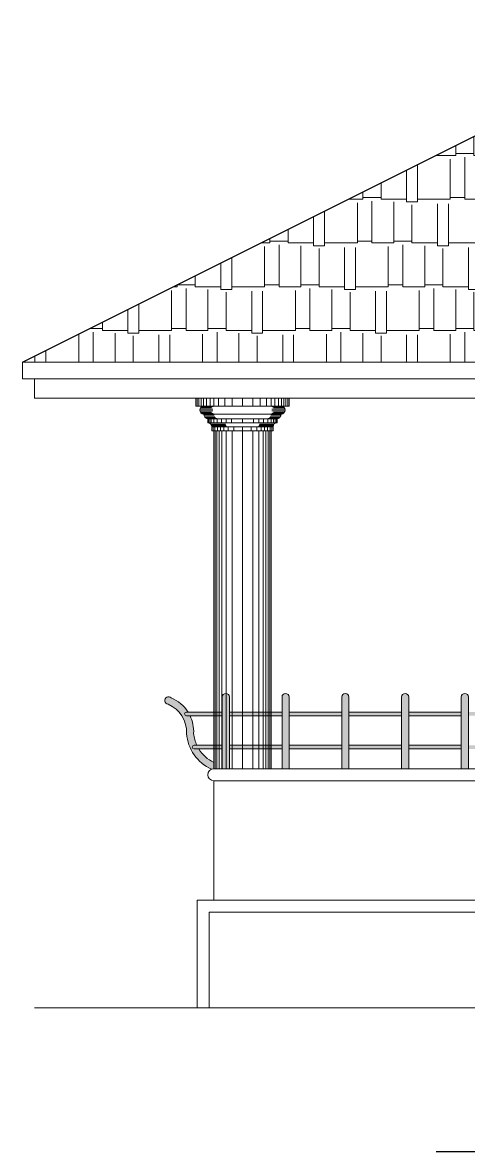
# Model space of a CAD drawing. Header units: centimetres. Extents: x 157 to 5401, y -672 to 3176.
# Drawn here: x 3642.9 to 3829.4, y 2198.3 to 2670.3 of the extents above; entities that cross this region are included whole.
import ezdxf
from ezdxf.xclip import XClip

# ---------------------------------------------------------------- set-up
doc = ezdxf.new("R2010")
doc.units = ezdxf.units.CM
doc.header["$XCLIPFRAME"] = 0
doc.layers.get('0').update_dxf_attribs({"lineweight": 25})
for name, color, linetype, lineweight in [('1.000', 144, 'Continuous', 13), ('column', 56, 'Continuous', 5), ('Dimension', 8, 'Continuous', 18), ('Glass', 161, 'Continuous', 5), ('Win', 5, 'Continuous', 20)]:
    doc.layers.add(name, color=color, linetype=linetype, lineweight=lineweight)

# ---------------------------------------------------------------- blocks, each defined once
blk = doc.blocks.new('ColumnNNN')
for p, q in [((-18.93, -3.33), (-18.93, 0)), ((-18.21, -3.33), (-18.21, 0)), ((-17.29, -3.36), (-17.29, 0)), ((-16.28, -3.34), (-16.28, 0)), ((-15.08, -3.33), (-15.08, 0)), ((-13.51, -3.33), (-13.51, 0)), ((-12.04, -3.33), (-12.04, 0)), ((-10.02, -3.33), (-10.02, 0)), ((-7.37, -3.33), (-7.37, 0)), ((-4.29, -3.33), (-4.29, 0)), ((0, 0), (0, -3.33)), ((4.29, -3.33), (4.29, 0)), ((7.37, -3.33), (7.37, 0)), ((10.02, -3.33), (10.02, 0)), ((12.04, -3.33), (12.04, 0)), ((13.51, -3.33), (13.51, 0)), ((15.08, -3.33), (15.08, 0)), ((16.28, -3.34), (16.28, 0)), ((17.29, -3.36), (17.29, 0)), ((18.21, -3.33), (18.21, 0)), ((18.93, -3.33), (18.93, 0)), ((-19.5, -3.33), (19.5, -3.33)), ((-17.79, -4.64), (-12.34, -4.64)), ((-17.59, -4.14), (-12.97, -4.14)), ((-17.25, -3.73), (-12.62, -3.73)), ((-16.84, -3.48), (-12.31, -3.48)), ((16.84, -3.48), (12.31, -3.48)), ((17.79, -4.64), (12.34, -4.64)), ((17.25, -3.73), (12.62, -3.73)), ((17.59, -4.14), (12.97, -4.14)), ((-17.79, -5.36), (-12.34, -5.36)), ((-17.59, -5.86), (-12.97, -5.86)), ((-17.25, -6.27), (-12.62, -6.27)), ((-16.84, -6.52), (-12.31, -6.52)), ((-16.17, -6.67), (16.17, -6.67)), ((-16.1, -7.19), (-11.83, -7.19)), ((-15.82, -7.79), (-11.54, -7.79)), ((-15.46, -8.21), (-11.16, -8.21)), ((-15.04, -8.48), (-10.71, -8.48)), ((-14.5, -8.67), (14.5, -8.67)), ((-14.25, -10.33), (-14.25, -8.67)), ((-13.69, -10.33), (-13.69, -8.67)), ((-13.04, -10.33), (-13.04, -8.67)), ((-11.98, -10.34), (-11.98, -8.67)), ((-10.65, -10.33), (-10.65, -8.67)), ((-8.84, -10.33), (-8.84, -8.67)), ((-6.78, -10.33), (-6.78, -8.67)), ((-4.64, -10.33), (-4.64, -8.67)), ((0, -8.67), (0, -10.33)), ((4.64, -10.33), (4.64, -8.67)), ((6.78, -10.33), (6.78, -8.67)), ((8.84, -10.33), (8.84, -8.67)), ((10.65, -10.33), (10.65, -8.67)), ((15.04, -8.48), (10.71, -8.48)), ((15.46, -8.21), (11.16, -8.21)), ((15.82, -7.79), (11.54, -7.79)), ((16.1, -7.19), (11.83, -7.19)), ((11.98, -10.34), (11.98, -8.67)), ((16.84, -6.52), (12.31, -6.52)), ((17.79, -5.36), (12.34, -5.36)), ((17.25, -6.27), (12.62, -6.27)), ((17.59, -5.86), (12.97, -5.86)), ((13.04, -10.36), (13.04, -8.67)), ((13.69, -10.33), (13.69, -8.67)), ((14.25, -10.33), (14.25, -8.67)), ((-14.5, -10.33), (14.5, -10.33)), ((-13.26, -10.9), (-7.13, -10.9)), ((-12.99, -11.32), (-6.93, -11.32)), ((-12.88, -11.62), (-6.82, -11.62)), ((-12.84, -11.85), (-6.75, -11.85)), ((-12.83, -12), (12.83, -12)), ((-12.83, -13.67), (12.83, -13.67)), ((-12.28, -13.67), (-12.28, -12)), ((-12, -13.67), (12, -13.67)), ((-11.57, -13.67), (-11.57, -12)), ((-11.43, -13.67), (-11.43, -198)), ((-10.69, -13.67), (-10.69, -198)), ((-10.45, -13.67), (-10.45, -12.01)), ((-9.75, -13.67), (-9.75, -198)), ((-9.24, -13.67), (-9.24, -12)), ((12.83, -13.67), (-8.85, -13.67)), ((-8.6, -13.67), (-8.6, -198)), ((-7.82, -13.67), (-7.82, -12)), ((-6.85, -13.67), (-6.85, -198)), ((-5.97, -13.67), (-5.97, -12)), ((-4.32, -13.67), (-4.32, -198)), ((-3.6, -13.67), (-3.6, -12)), ((0, -13.67), (0, -12)), ((0, -13.67), (0, -198)), ((3.64, -13.67), (3.64, -12)), ((4.32, -13.67), (4.32, -198)), ((5.97, -13.67), (5.97, -12)), ((12.84, -11.85), (6.75, -11.85)), ((12.88, -11.62), (6.82, -11.62)), ((6.85, -13.67), (6.85, -198)), ((12.99, -11.32), (6.93, -11.32)), ((13.26, -10.9), (7.13, -10.9)), ((7.82, -13.67), (7.82, -12)), ((8.6, -13.67), (8.6, -198)), ((9.24, -13.67), (9.24, -12)), ((9.75, -13.67), (9.75, -198)), ((10.45, -13.67), (10.45, -12.01)), ((10.69, -13.67), (10.69, -198)), ((11.43, -13.67), (11.43, -198)), ((11.57, -13.67), (11.57, -12)), ((12.28, -13.67), (12.28, -12)), ((-12.47, -198.14), (-6.28, -198.14)), ((-12, -198), (12, -198)), ((-12, -198), (12, -198)), ((12.47, -198.14), (6.28, -198.14)), ((-12.83, -198.83), (-6.65, -198.83)), ((-12.72, -198.42), (-6.54, -198.42)), ((-12.71, -199.26), (-6.53, -199.26)), ((-12.47, -199.52), (-6.28, -199.52)), ((-12, -199.67), (12, -199.67)), ((-11.43, -203), (-11.43, -199.67)), ((-10.69, -203), (-10.69, -199.67)), ((-10.33, -199.67), (12, -199.67)), ((-9.75, -203), (-9.75, -199.67)), ((-8.94, -203), (-8.94, -199.67)), ((-7.71, -203), (-7.71, -199.67)), ((-6.19, -203), (-6.19, -199.67)), ((-4.32, -203), (-4.32, -199.67)), ((0, -199.67), (0, -203)), ((4.32, -203), (4.32, -199.67)), ((6.19, -203), (6.19, -199.67)), ((12.47, -199.52), (6.28, -199.52)), ((12.71, -199.26), (6.53, -199.26)), ((12.72, -198.42), (6.54, -198.42)), ((12.83, -198.83), (6.65, -198.83)), ((7.71, -203), (7.71, -199.67)), ((8.94, -203), (8.94, -199.67)), ((9.75, -203), (9.75, -199.67)), ((10.69, -203), (10.69, -199.67)), ((11.43, -203), (11.43, -199.67)), ((-16.76, -207.47), (-9.63, -207.47)), ((-16.41, -207.06), (-9.29, -207.06)), ((-16.01, -206.81), (-8.97, -206.81)), ((-15.33, -206.67), (15.33, -206.67)), ((-15.25, -206.1), (-8.34, -206.1)), ((-14.96, -205.5), (-8.05, -205.5)), ((-14.58, -205.09), (-7.66, -205.09)), ((-14.13, -204.81), (-7.22, -204.81)), ((-13.67, -203), (13.67, -203)), ((-13.67, -204.67), (13.67, -204.67)), ((-13.1, -204.67), (-13.1, -203)), ((-12.4, -204.67), (-12.4, -203)), ((-11.57, -204.69), (-11.57, -203.03)), ((-10.45, -204.67), (-10.45, -203.01)), ((-9.24, -204.67), (-9.24, -203)), ((-7.82, -204.67), (-7.82, -203)), ((-5.97, -204.67), (-5.97, -203)), ((-4.09, -204.67), (-4.09, -203)), ((0, -203), (0, -204.67)), ((4.09, -204.67), (4.09, -203)), ((5.97, -204.67), (5.97, -203)), ((14.13, -204.81), (7.22, -204.81)), ((14.58, -205.09), (7.66, -205.09)), ((7.82, -204.67), (7.82, -203)), ((14.96, -205.5), (8.05, -205.5)), ((15.25, -206.1), (8.34, -206.1)), ((16.01, -206.81), (8.97, -206.81)), ((9.24, -204.67), (9.24, -203)), ((16.41, -207.06), (9.29, -207.06)), ((16.76, -207.47), (9.63, -207.47)), ((10.45, -204.67), (10.45, -203.01)), ((11.57, -204.69), (11.57, -203.03)), ((12.4, -204.67), (12.4, -203)), ((13.1, -204.67), (13.1, -203)), ((-16.96, -207.97), (-9.84, -207.97)), ((-16.96, -208.7), (-9.84, -208.7)), ((-16.76, -209.2), (-9.63, -209.2)), ((-16.41, -209.6), (-9.29, -209.6)), ((-16.01, -209.86), (-8.97, -209.86)), ((16.01, -209.86), (8.97, -209.86)), ((16.41, -209.6), (9.29, -209.6)), ((16.76, -209.2), (9.63, -209.2)), ((16.96, -207.97), (9.84, -207.97)), ((16.96, -208.7), (9.84, -208.7))]:
    blk.add_line(p, q)
at = {"layer": 'Dimension'}
for p, q in [((-19.5, 0), (19.5, 0)), ((-19.5, -3.33), (-19.5, 0)), ((19.5, -3.33), (19.5, 0)), ((-14.5, -8.67), (-14.5, -10.33)), ((14.5, -8.67), (14.5, -10.33)), ((-12.83, -12), (-12.83, -13.67)), ((-12, -13.67), (-12, -198)), ((12, -13.67), (12, -198)), ((12.83, -12), (12.83, -13.67))]:
    blk.add_line(p, q, dxfattribs=at)
for centre, radius, start, end in [((-16.17, -5), 1.67, 90, 270), ((16.17, -5), 1.67, 270, 90), ((-14.12, -6.66), 2.05, 180.2903, 259.3208), ((14.12, -6.66), 2.05, 280.6792, 359.7097), ((-14.52, -12.02), 1.69, 0.7516, 89.2484), ((14.52, -12.02), 1.69, 90.7516, 179.2484)]:
    blk.add_arc(centre, radius, start, end, dxfattribs=at)
at = {"layer": 'Win'}
for p, q in [((-12, -199.67), (-12, -203)), ((12, -199.67), (12, -203)), ((-13.67, -204.67), (-13.67, -203)), ((13.67, -204.67), (13.67, -203)), ((-15.33, -210), (15.33, -210))]:
    blk.add_line(p, q, dxfattribs=at)
for centre, radius, start, end in [((-12, -198.83), 0.833, 90, 270), ((12, -198.83), 0.833, 270, 90), ((-15.33, -208.33), 1.67, 90, 270), ((-13.29, -206.67), 2.04, 100.5765, 179.8123), ((13.29, -206.67), 2.04, 0.1877, 79.4235), ((15.33, -208.33), 1.67, 270, 90)]:
    blk.add_arc(centre, radius, start, end, dxfattribs=at)

msp = doc.modelspace()

# ---------------------------------------------------------------- hatches: boundary and pattern name
at = {"layer": '1.000'}
h = msp.add_hatch(dxfattribs=at)
h.set_pattern_fill('AR-RSHKE', color=12, scale=0.06, style=0)
h.set_pattern_definition([(0, (1871.798, 7845.084), (38.862, 18.288), [9.144, -7.62, 10.668, -4.572, 13.716, -6.096]), (0, (1880.942, 7845.846), (38.862, 18.288), [7.62, -28.956, 6.096, -9.144]), (0, (1899.23, 7843.941), (38.862, 18.288), [4.572, -47.244]), (90, (1871.798, 7845.084), (-12.954, 18.288), [17.526, -55.626]), (90, (1880.942, 7845.084), (-12.954, 18.288), [17.145, -56.007]), (90, (1888.562, 7845.084), (-12.954, 18.288), [16.002, -57.15]), (90, (1899.23, 7843.941), (-12.954, 18.288), [17.526, -55.626]), (90, (1903.802, 7843.941), (-12.954, 18.288), [17.526, -55.626]), (90, (1917.518, 7845.084), (-12.954, 18.288), [16.764, -56.388])])
h.paths.add_polyline_path([(3950.85, 2540.81), (3950.85, 2568.31), (3926.85, 2568.31), (3926.85, 2599.31), (3921.85, 2599.31), (3921.85, 2604.31), (3916.85, 2604.31), (3916.85, 2609.31), (3926.85, 2609.31), (3926.85, 2670.31), (3642.85, 2528.31), (3866.85, 2528.31), (3871.85, 2528.31), (3871.85, 2535.81), (3868.85, 2535.81, -1), (3868.85, 2540.81)])
at = {"layer": 'Glass'}
h = msp.add_hatch(color=176, dxfattribs=at)
h.paths.add_polyline_path([(3712.91, 2380.49), (3711.41, 2380.49, -1), (3711.41, 2381.99), (3712.08, 2381.99, 0.153337), (3705.05, 2387.97, 1.384555), (3703.74, 2385.27, -0.321364), (3711.42, 2373.01, 0.267149), (3721.85, 2358.1, -0.103282), (3722.85, 2358.31), (3722.85, 2360.95, -0.140799), (3716.62, 2366.61), (3714.62, 2366.61, -1), (3714.62, 2368.11), (3715.81, 2368.11, -0.085005), (3714.42, 2373.06, 0.124946)])
h.paths.add_polyline_path([(3729.39, 2388.31, 1), (3726.39, 2388.31), (3726.39, 2358.31), (3729.39, 2358.31)])
h.paths.add_polyline_path([(3754.39, 2388.31, 1), (3751.39, 2388.31), (3751.39, 2358.31), (3754.39, 2358.31)])
h.paths.add_polyline_path([(3779.39, 2388.31, 1), (3776.39, 2388.31), (3776.39, 2358.31), (3779.39, 2358.31)])
h.paths.add_polyline_path([(3801.39, 2358.31), (3804.39, 2358.31), (3804.39, 2388.31, 1), (3801.39, 2388.31)])
h.paths.add_polyline_path([(3829.39, 2388.31, 1), (3826.39, 2388.31), (3826.39, 2358.31), (3829.39, 2358.31)])
h.paths.add_polyline_path([(3851.39, 2358.31), (3854.39, 2358.31), (3854.39, 2388.31, 1), (3851.39, 2388.31)])
h.paths.add_polyline_path([(3876.39, 2358.31), (3879.39, 2358.31), (3879.39, 2388.31, 1), (3876.39, 2388.31)])
h.paths.add_polyline_path([(3901.39, 2358.31), (3904.39, 2358.31), (3904.39, 2388.31, 1), (3901.39, 2388.31)])
h = msp.add_hatch(color=176, dxfattribs=at)
h.paths.add_polyline_path([(3726.39, 2381.99), (3711.41, 2381.99, 1), (3711.41, 2380.49), (3726.39, 2380.49)])
h.paths.add_polyline_path([(3726.39, 2368.11), (3714.62, 2368.11, 1), (3714.62, 2366.61), (3726.39, 2366.61)])
h.paths.add_polyline_path([(3926.85, 2381.99), (3904.39, 2381.99), (3904.39, 2380.49), (3926.85, 2380.49)])
h.paths.add_polyline_path([(3926.85, 2368.11), (3904.39, 2368.11), (3904.39, 2366.61), (3926.85, 2366.61)])
h.paths.add_polyline_path([(3901.39, 2381.99), (3879.39, 2381.99), (3879.39, 2380.49), (3901.39, 2380.49)])
h.paths.add_polyline_path([(3901.39, 2368.11), (3879.39, 2368.11), (3879.39, 2366.61), (3901.39, 2366.61)])
h.paths.add_polyline_path([(3876.39, 2381.99), (3854.39, 2381.99), (3854.39, 2380.49), (3876.39, 2380.49)])
h.paths.add_polyline_path([(3876.39, 2368.11), (3854.39, 2368.11), (3854.39, 2366.61), (3876.39, 2366.61)])
h.paths.add_polyline_path([(3851.39, 2381.99), (3829.39, 2381.99), (3829.39, 2380.49), (3851.39, 2380.49)])
h.paths.add_polyline_path([(3851.39, 2368.11), (3829.39, 2368.11), (3829.39, 2366.61), (3851.39, 2366.61)])
h.paths.add_polyline_path([(3826.39, 2368.11), (3804.39, 2368.11), (3804.39, 2366.61), (3826.39, 2366.61)])
h.paths.add_polyline_path([(3826.39, 2381.99), (3804.39, 2381.99), (3804.39, 2380.49), (3826.39, 2380.49)])
h.paths.add_polyline_path([(3801.39, 2381.99), (3779.39, 2381.99), (3779.39, 2380.49), (3801.39, 2380.49)])
h.paths.add_polyline_path([(3801.39, 2368.11), (3779.39, 2368.11), (3779.39, 2366.61), (3801.39, 2366.61)])
h.paths.add_polyline_path([(3776.39, 2368.11), (3754.39, 2368.11), (3754.39, 2366.61), (3776.39, 2366.61)])
h.paths.add_polyline_path([(3776.39, 2381.99), (3754.39, 2381.99), (3754.39, 2380.49), (3776.39, 2380.49)])
h.paths.add_polyline_path([(3751.39, 2381.99), (3729.39, 2381.99), (3729.39, 2380.49), (3751.39, 2380.49)])
h.paths.add_polyline_path([(3751.39, 2368.11), (3729.39, 2368.11), (3729.39, 2366.61), (3751.39, 2366.61)])

# ---------------------------------------------------------------- linework, layer by layer
for p, q in [((3642.85, 2528.31), (3926.85, 2670.31)), ((3815.85, 2198.31), (4553.85, 2198.31))]:
    msp.add_line(p, q)
at = {"layer": '1.000'}
for p, q in [((3647.85, 2521.31), (3871.37, 2521.31)), ((3950.85, 2298.31), (3720.85, 2298.31))]:
    msp.add_line(p, q, dxfattribs=at)
at = {"layer": 'Dimension'}
for p, q in [((3642.85, 2528.31), (3642.85, 2521.31)), ((3866.85, 2528.31), (3642.85, 2528.31)), ((3642.85, 2521.31), (3647.85, 2521.31)), ((3647.85, 2521.31), (3647.85, 2513.31)), ((3874.35, 2513.31), (3647.85, 2513.31)), ((3726.39, 2388.31), (3726.39, 2358.31)), ((3729.39, 2388.31), (3729.39, 2358.31)), ((3751.39, 2388.31), (3751.39, 2358.31)), ((3754.39, 2388.31), (3754.39, 2358.31)), ((3776.39, 2388.31), (3776.39, 2358.31)), ((3779.39, 2388.31), (3779.39, 2358.31)), ((3801.39, 2388.31), (3801.39, 2358.31)), ((3804.39, 2388.31), (3804.39, 2358.31)), ((3826.39, 2388.31), (3826.39, 2358.31)), ((3829.39, 2388.31), (3829.39, 2358.31)), ((3711.41, 2381.99), (3726.39, 2381.99)), ((3711.41, 2380.49), (3726.39, 2380.49)), ((3729.39, 2381.99), (3751.39, 2381.99)), ((3729.39, 2380.49), (3751.39, 2380.49)), ((3754.39, 2381.99), (3776.39, 2381.99)), ((3754.39, 2380.49), (3776.39, 2380.49)), ((3779.39, 2381.99), (3801.39, 2381.99)), ((3779.39, 2380.49), (3801.39, 2380.49)), ((3804.39, 2381.99), (3826.39, 2381.99)), ((3804.39, 2380.49), (3826.39, 2380.49)), ((3714.62, 2368.11), (3726.39, 2368.11)), ((3714.62, 2366.61), (3726.39, 2366.61)), ((3729.39, 2368.11), (3751.39, 2368.11)), ((3729.39, 2366.61), (3751.39, 2366.61)), ((3754.39, 2368.11), (3776.39, 2368.11)), ((3754.39, 2366.61), (3776.39, 2366.61)), ((3779.39, 2368.11), (3801.39, 2368.11)), ((3779.39, 2366.61), (3801.39, 2366.61)), ((3804.39, 2368.11), (3826.39, 2368.11)), ((3804.39, 2366.61), (3826.39, 2366.61)), ((3722.85, 2360.95), (3722.85, 2358.31)), ((3722.85, 2358.31), (3926.85, 2358.31)), ((3722.85, 2353.31), (3722.85, 2303.31)), ((3722.85, 2353.31), (3926.85, 2353.31)), ((3950.85, 2303.31), (3715.85, 2303.31)), ((3715.85, 2303.31), (3715.85, 2258.31)), ((3720.85, 2298.31), (3720.85, 2258.31)), ((3946.85, 2258.31), (3647.85, 2258.31))]:
    msp.add_line(p, q, dxfattribs=at)
for points in [[(3721.85, 2358.1, -0.267149), (3711.42, 2373.01, 0.321364), (3703.74, 2385.27)], [(3712.08, 2381.99, 0.153337), (3705.05, 2387.97)], [(3715.81, 2368.11, -0.085005), (3714.42, 2373.06, 0.124946), (3712.91, 2380.49, 0.124946)], [(3722.85, 2360.95, -0.140799), (3716.62, 2366.61, -0.140799)]]:
    msp.add_lwpolyline(points, format="xyb", dxfattribs=at)
for centre, radius, start, end in [((3703.94, 2386.84), 1.58, 45.7817, 262.4263), ((3727.89, 2388.31), 1.5, 0, 180), ((3752.89, 2388.31), 1.5, 0, 180), ((3777.89, 2388.31), 1.5, 0, 180), ((3802.89, 2388.31), 1.5, 0, 180), ((3827.89, 2388.31), 1.5, 0, 180), ((3711.41, 2381.24), 0.75, 90, 270), ((3714.62, 2367.36), 0.75, 90, 270), ((3722.85, 2355.81), 2.5, 90, 270)]:
    msp.add_arc(centre, radius, start, end, dxfattribs=at)

# ---------------------------------------------------------------- block references
at = {"layer": 'column'}
ref = msp.add_blockref('ColumnNNN', (3734.85, 2513.31), dxfattribs=at)
XClip(ref).set_block_clipping_path([(-21.7301586688, -155.000000006), (22.0476472997, 4.7887341553)])

doc.saveas('drawing.dxf')
